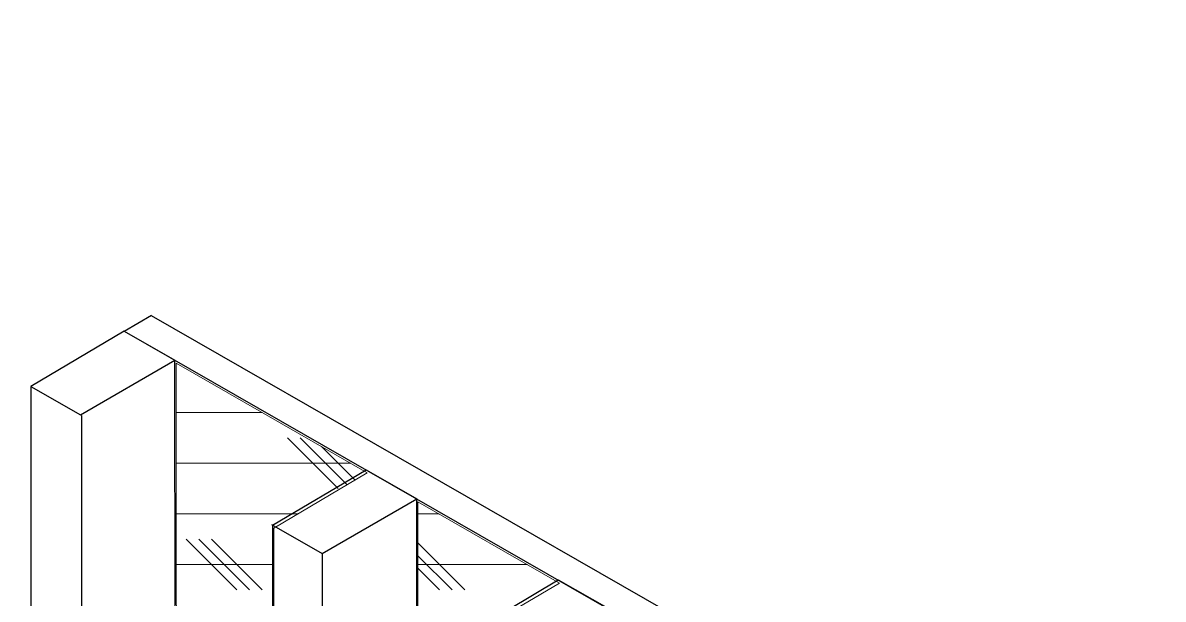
# Model space of a CAD drawing. Header units: inches. Extents: x -20.7 to 76.3, y -55.2 to 19.1.
# Drawn here: x -14.038 to -11.225, y 0.373 to 1.795 of the extents above; entities that cross this region are included whole.
import ezdxf

# ---------------------------------------------------------------- set-up
doc = ezdxf.new("R2010")
doc.units = ezdxf.units.IN
doc.header["$MEASUREMENT"] = 0
for name, color, linetype, lineweight in [('.ATI-HATCH', 7, 'Continuous', 0), ('G-ANNO-TTLB', 7, 'Continuous', 0), ('TYVEK', 7, 'Continuous', 0)]:
    doc.layers.add(name, color=color, linetype=linetype, lineweight=lineweight)

# ---------------------------------------------------------------- blocks, each defined once
blk = doc.blocks.new('Block_675')
at = {"layer": '.ATI-HATCH'}
for points, knots in [([(-13.4189, -2.5769), (-13.4189, -2.5769), (-13.6573, -2.628), (-13.6573, -2.628), (-13.6573, -2.628), (-13.6597, 0.9549), (-13.6597, 0.9549), (-13.6597, 0.9549), (-13.1881, 0.6845), (-13.1881, 0.6845), (-13.1881, 0.6845), (-13.4186, 0.5482), (-13.4186, 0.5482), (-13.4186, 0.5482), (-13.4189, 0.5483), (-13.4189, 0.5483), (-13.4189, 0.5483), (-13.4189, -2.5769), (-13.4189, -2.5769)], [0, 0, 0, 0, 1, 1, 1, 2, 2, 2, 3, 3, 3, 4, 4, 4, 5, 5, 5, 6, 6, 6, 6]), ([(-12.9505, -2.4764), (-12.9483, -2.476), (-12.9461, -2.4756), (-12.944, -2.4753), (-12.944, -2.4753), (-12.9447, 0.2764), (-12.9447, 0.2764), (-12.9447, 0.2764), (-12.9444, 0.2762), (-12.9444, 0.2762), (-12.9444, 0.2762), (-12.7139, 0.4125), (-12.7139, 0.4125), (-12.7139, 0.4125), (-13.063, 0.6127), (-13.063, 0.6127), (-13.063, 0.6127), (-13.0609, -2.5001), (-13.0609, -2.5001), (-13.0609, -2.5001), (-12.9505, -2.4764), (-12.9505, -2.4764)], [0, 0, 0, 0, 1, 1, 1, 2, 2, 2, 3, 3, 3, 4, 4, 4, 5, 5, 5, 6, 6, 6, 7, 7, 7, 7])]:
    blk.add_open_spline(points, degree=3, knots=knots, dxfattribs=at)
at = {"layer": '.ATI-HATCH', "color": 8, "lineweight": 0, "true_color": 0x808080}
for points in [[(-13.6596, 0.833), (-13.6596, 0.833), (-13.4471, 0.833), (-13.4471, 0.833)], [(-13.2596, 0.6454), (-13.2596, 0.6454), (-13.3847, 0.7705), (-13.3847, 0.7705)], [(-13.238, 0.655), (-13.238, 0.655), (-13.3534, 0.7705), (-13.3534, 0.7705)], [(-13.2183, 0.6666), (-13.2183, 0.6666), (-13.3008, 0.7491), (-13.3008, 0.7491)], [(-13.6595, 0.7079), (-13.6595, 0.7079), (-13.229, 0.7079), (-13.229, 0.7079)], [(-13.6594, 0.5829), (-13.6594, 0.5829), (-13.3599, 0.5829), (-13.3599, 0.5829)], [(-13.063, 0.5829), (-13.063, 0.5829), (-13.011, 0.5829), (-13.011, 0.5829)], [(-13.5097, 0.3953), (-13.5097, 0.3953), (-13.6348, 0.5204), (-13.6348, 0.5204)], [(-13.4785, 0.3953), (-13.4785, 0.3953), (-13.6035, 0.5204), (-13.6035, 0.5204)], [(-13.4472, 0.3953), (-13.4472, 0.3953), (-13.5722, 0.5204), (-13.5722, 0.5204)], [(-12.9471, 0.3953), (-12.9471, 0.3953), (-13.063, 0.5113), (-13.063, 0.5113)], [(-12.9783, 0.3953), (-12.9783, 0.3953), (-13.063, 0.48), (-13.063, 0.48)], [(-13.6593, 0.4579), (-13.6593, 0.4579), (-13.4189, 0.4579), (-13.4189, 0.4579)], [(-13.0629, 0.4579), (-13.0629, 0.4579), (-12.793, 0.4579), (-12.793, 0.4579)], [(-13.0096, 0.3953), (-13.0096, 0.3953), (-13.0629, 0.4487), (-13.0629, 0.4487)]]:
    blk.add_open_spline(points, degree=3, dxfattribs=at)

msp = doc.modelspace()

# ---------------------------------------------------------------- hatches: boundary and pattern name
at = {"layer": 'G-ANNO-TTLB', "true_color": 0xff00ff, "transparency": 33554687}
h = msp.add_hatch(color=6, dxfattribs=at)
edge = h.paths.add_edge_path()
edge.add_spline(control_points=[(20.0342, -15.1346), (20.0342, -15.1346), (-20.6658, -15.1346), (-20.6658, -15.1346), (-20.6658, -15.1346), (-20.6658, 19.0008), (-20.6658, 19.0008), (-20.6658, 19.0008), (20.0342, 19.0008), (20.0342, 19.0008), (20.0342, 19.0008), (20.0342, -15.1346), (20.0342, -15.1346)], knot_values=[0, 0, 0, 0, 1, 1, 1, 2, 2, 2, 3, 3, 3, 4, 4, 4, 4], degree=3, periodic=0)
edge = h.paths.add_edge_path()
edge.add_spline(control_points=[(-20.5408, 18.8757), (-20.5408, 18.8757), (-20.5408, -15.0095), (-20.5408, -15.0095), (-20.5408, -15.0095), (19.9092, -15.0095), (19.9092, -15.0095), (19.9092, -15.0095), (19.9092, 18.8757), (19.9092, 18.8757), (19.9092, 18.8757), (-20.5408, 18.8757), (-20.5408, 18.8757)], knot_values=[0, 0, 0, 0, 1, 1, 1, 2, 2, 2, 3, 3, 3, 4, 4, 4, 4], degree=3, periodic=0)
edge.add_line((-20.5408, 18.8757), (-20.5408, 18.8757))

# ---------------------------------------------------------------- linework, layer by layer
at = {"layer": 'G-ANNO-TTLB'}
for points in [[(20.0342, -15.1346), (20.0342, -15.1346), (-20.6658, -15.1346), (-20.6658, -15.1346), (-20.6658, -15.1346), (-20.6658, 19.0008), (-20.6658, 19.0008), (-20.6658, 19.0008), (20.0342, 19.0008), (20.0342, 19.0008), (20.0342, 19.0008), (20.0342, -15.1346), (20.0342, -15.1346)], [(-20.5408, 18.8757), (-20.5408, 18.8757), (-20.5408, -15.0095), (-20.5408, -15.0095), (-20.5408, -15.0095), (19.9092, -15.0095), (19.9092, -15.0095), (19.9092, -15.0095), (19.9092, 18.8757), (19.9092, 18.8757), (19.9092, 18.8757), (-20.5408, 18.8757), (-20.5408, 18.8757)]]:
    msp.add_open_spline(points, degree=3, knots=[0, 0, 0, 0, 1, 1, 1, 2, 2, 2, 3, 3, 3, 4, 4, 4, 4], dxfattribs=at)
at = {"layer": 'TYVEK', "color": 2, "lineweight": 25, "true_color": 0xffff00}
for p, q in [((-13.7876, 1.0344), (-13.7208, 1.0731)), ((-13.7879, 1.0343), (-10.0558, -1.1061))]:
    msp.add_line(p, q, dxfattribs=at)
at = {"layer": 'TYVEK', "color": 18, "lineweight": 25, "true_color": 0x000000}
msp.add_line((-13.721, 1.0729), (-9.989, -1.0674), dxfattribs=at)
at = {"layer": 'TYVEK', "color": 33, "lineweight": 25, "true_color": 0xcc9966}
for p, q in [((-13.7876, 1.0344), (-14.0184, 0.8978)), ((-13.7876, 1.0344), (-13.6626, 0.9627)), ((-13.8959, 0.8277), (-13.6626, 0.9627)), ((-13.6601, -2.6205), (-13.6626, 0.9627)), ((-14.0184, 0.8978), (-14.0184, -2.7518)), ((-14.0184, 0.8978), (-14.0184, -2.7518)), ((-14.0184, 0.8978), (-13.8959, 0.8276)), ((-13.8934, 0.8261), (-13.8934, -4.9606)), ((-13.4218, 0.5556), (-13.191, 0.692)), ((-13.191, 0.692), (-13.0659, 0.6204)), ((-13.2993, 0.4853), (-13.0659, 0.6204)), ((-13.0637, -2.6855), (-13.0659, 0.6204)), ((-13.4243, 0.5573), (-13.2993, 0.4853)), ((-13.4218, 0.5556), (-13.4218, -2.7596)), ((-13.2993, 0.4853), (-13.2979, -2.7339)), ((-12.9476, 0.2836), (-12.7168, 0.4201)), ((-12.7168, 0.4201), (-12.5917, 0.3484))]:
    msp.add_line(p, q, dxfattribs=at)

# ---------------------------------------------------------------- block references
at = {"layer": '.ATI-HATCH'}
msp.add_blockref('Block_675', (0, 0), dxfattribs=at)

doc.saveas('drawing.dxf')
